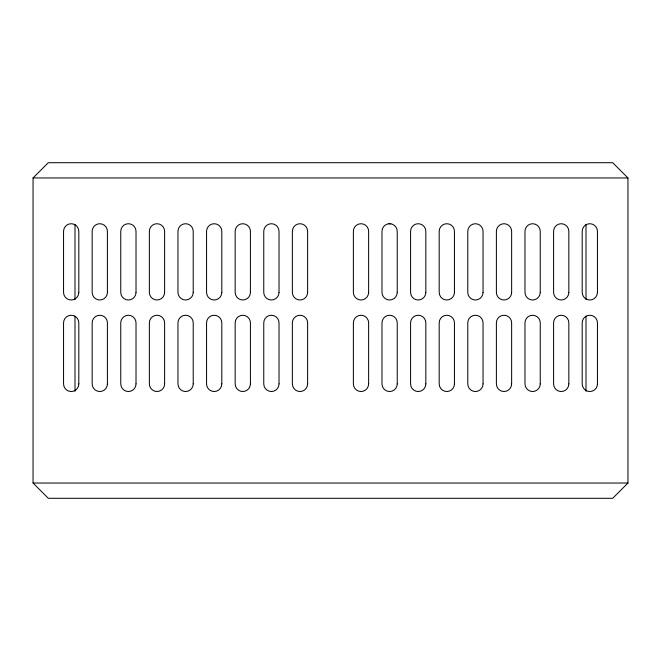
<?xml version="1.0" encoding="UTF-8"?>
<svg xmlns="http://www.w3.org/2000/svg" width="661" height="661" viewBox="0 0 661 661"><rect width="100%" height="100%" fill="white"/><g stroke="black" fill="none" stroke-linecap="round" stroke-linejoin="round"><path stroke-width="0.99" d="M33.05 177.958L48.303 162.705L612.697 162.705L627.95 177.958L627.95 483.042L612.697 498.295L48.303 498.295L33.05 483.042L33.05 177.958L627.95 177.958M388.726 223.724L390.775 223.724M33.05 483.042L627.95 483.042M586.001 224.343L586.001 299.582M586.001 316.074L586.001 391.312M74.999 224.343L74.999 299.582M74.999 316.074L74.999 391.312M597.445 292.369L597.445 231.35A7.626 7.626 0 0 0 589.819 223.724A7.626 7.626 0 0 0 582.192 231.35L582.192 292.369A7.626 7.626 0 0 0 589.819 299.995A7.626 7.626 0 0 0 597.445 292.369M597.445 383.892L597.445 322.874A7.626 7.626 0 0 0 589.819 315.247A7.626 7.626 0 0 0 582.192 322.874L582.192 383.892A7.626 7.626 0 0 0 589.819 391.519A7.626 7.626 0 0 0 597.445 383.892M568.84 292.369L568.84 231.35A7.626 7.626 0 0 0 561.214 223.724A7.626 7.626 0 0 0 553.587 231.35L553.587 292.369A7.626 7.626 0 0 0 561.214 299.995A7.626 7.626 0 0 0 568.84 292.369M568.84 383.892L568.84 322.874A7.626 7.626 0 0 0 561.214 315.247A7.626 7.626 0 0 0 553.587 322.874L553.587 383.892A7.626 7.626 0 0 0 561.214 391.519A7.626 7.626 0 0 0 568.84 383.892M540.244 292.369L540.244 231.35A7.626 7.626 0 0 0 532.617 223.724A7.626 7.626 0 0 0 524.983 231.35L524.983 292.369A7.626 7.626 0 0 0 532.617 299.995A7.626 7.626 0 0 0 540.244 292.369M540.244 383.892L540.244 322.874A7.626 7.626 0 0 0 532.617 315.247A7.626 7.626 0 0 0 524.983 322.874L524.983 383.892A7.626 7.626 0 0 0 532.617 391.519A7.626 7.626 0 0 0 540.244 383.892M511.639 292.369L511.639 231.35A7.626 7.626 0 0 0 504.013 223.724A7.626 7.626 0 0 0 496.386 231.35L496.386 292.369A7.626 7.626 0 0 0 504.013 299.995A7.626 7.626 0 0 0 511.639 292.369M511.639 383.892L511.639 322.874A7.626 7.626 0 0 0 504.013 315.247A7.626 7.626 0 0 0 496.386 322.874L496.386 383.892A7.626 7.626 0 0 0 504.013 391.519A7.626 7.626 0 0 0 511.639 383.892M483.042 292.369L483.042 231.35A7.626 7.626 0 0 0 475.408 223.724A7.626 7.626 0 0 0 467.781 231.35L467.781 292.369A7.626 7.626 0 0 0 475.408 299.995A7.626 7.626 0 0 0 483.042 292.369M483.042 383.892L483.042 322.874A7.626 7.626 0 0 0 475.408 315.247A7.626 7.626 0 0 0 467.781 322.874L467.781 383.892A7.626 7.626 0 0 0 475.408 391.519A7.626 7.626 0 0 0 483.042 383.892M454.438 292.369L454.438 231.35A7.626 7.626 0 0 0 446.811 223.724A7.626 7.626 0 0 0 439.185 231.35L439.185 292.369A7.626 7.626 0 0 0 446.811 299.995A7.626 7.626 0 0 0 454.438 292.369M454.438 383.892L454.438 322.874A7.626 7.626 0 0 0 446.811 315.247A7.626 7.626 0 0 0 439.185 322.874L439.185 383.892A7.626 7.626 0 0 0 446.811 391.519A7.626 7.626 0 0 0 454.438 383.892M425.833 292.369L425.833 231.35A7.626 7.626 0 0 0 418.206 223.724A7.626 7.626 0 0 0 410.58 231.35L410.58 292.369A7.626 7.626 0 0 0 418.206 299.995A7.626 7.626 0 0 0 425.833 292.369M425.833 383.892L425.833 322.874A7.626 7.626 0 0 0 418.206 315.247A7.626 7.626 0 0 0 410.58 322.874L410.58 383.892A7.626 7.626 0 0 0 418.206 391.519A7.626 7.626 0 0 0 425.833 383.892M397.236 292.369L397.236 231.35A7.626 7.626 0 0 0 389.61 223.724A7.626 7.626 0 0 0 381.984 231.35L381.984 292.369A7.626 7.626 0 0 0 389.61 299.995A7.626 7.626 0 0 0 397.236 292.369M397.236 383.892L397.236 322.874A7.626 7.626 0 0 0 389.61 315.247A7.626 7.626 0 0 0 381.984 322.874L381.984 383.892A7.626 7.626 0 0 0 389.61 391.519A7.626 7.626 0 0 0 397.236 383.892M368.631 292.369L368.631 231.35A7.626 7.626 0 0 0 361.005 223.724A7.626 7.626 0 0 0 353.379 231.35L353.379 292.369A7.626 7.626 0 0 0 361.005 299.995A7.626 7.626 0 0 0 368.631 292.369M368.631 383.892L368.631 322.874A7.626 7.626 0 0 0 361.005 315.247A7.626 7.626 0 0 0 353.379 322.874L353.379 383.892A7.626 7.626 0 0 0 361.005 391.519A7.626 7.626 0 0 0 368.631 383.892M307.621 292.369L307.621 231.35A7.626 7.626 0 0 0 299.995 223.724A7.626 7.626 0 0 0 292.369 231.35L292.369 292.369A7.626 7.626 0 0 0 299.995 299.995A7.626 7.626 0 0 0 307.621 292.369M307.621 383.892L307.621 322.874A7.626 7.626 0 0 0 299.995 315.247A7.626 7.626 0 0 0 292.369 322.874L292.369 383.892A7.626 7.626 0 0 0 299.995 391.519A7.626 7.626 0 0 0 307.621 383.892M279.016 292.369L279.016 231.35A7.626 7.626 0 0 0 271.39 223.724A7.626 7.626 0 0 0 263.764 231.35L263.764 292.369A7.626 7.626 0 0 0 271.39 299.995A7.626 7.626 0 0 0 279.016 292.369M279.016 383.892L279.016 322.874A7.626 7.626 0 0 0 271.39 315.247A7.626 7.626 0 0 0 263.764 322.874L263.764 383.892A7.626 7.626 0 0 0 271.39 391.519A7.626 7.626 0 0 0 279.016 383.892M250.42 292.369L250.42 231.35A7.626 7.626 0 0 0 242.794 223.724A7.626 7.626 0 0 0 235.167 231.35L235.167 292.369A7.626 7.626 0 0 0 242.794 299.995A7.626 7.626 0 0 0 250.42 292.369M250.42 383.892L250.42 322.874A7.626 7.626 0 0 0 242.794 315.247A7.626 7.626 0 0 0 235.167 322.874L235.167 383.892A7.626 7.626 0 0 0 242.794 391.519A7.626 7.626 0 0 0 250.42 383.892M221.815 292.369L221.815 231.35A7.626 7.626 0 0 0 214.189 223.724A7.626 7.626 0 0 0 206.562 231.35L206.562 292.369A7.626 7.626 0 0 0 214.189 299.995A7.626 7.626 0 0 0 221.815 292.369M221.815 383.892L221.815 322.874A7.626 7.626 0 0 0 214.189 315.247A7.626 7.626 0 0 0 206.562 322.874L206.562 383.892A7.626 7.626 0 0 0 214.189 391.519A7.626 7.626 0 0 0 221.815 383.892M193.219 292.369L193.219 231.35A7.626 7.626 0 0 0 185.592 223.724A7.626 7.626 0 0 0 177.958 231.35L177.958 292.369A7.626 7.626 0 0 0 185.592 299.995A7.626 7.626 0 0 0 193.219 292.369M193.219 383.892L193.219 322.874A7.626 7.626 0 0 0 185.592 315.247A7.626 7.626 0 0 0 177.958 322.874L177.958 383.892A7.626 7.626 0 0 0 185.592 391.519A7.626 7.626 0 0 0 193.219 383.892M164.614 292.369L164.614 231.35A7.626 7.626 0 0 0 156.988 223.724A7.626 7.626 0 0 0 149.361 231.35L149.361 292.369A7.626 7.626 0 0 0 156.988 299.995A7.626 7.626 0 0 0 164.614 292.369M164.614 383.892L164.614 322.874A7.626 7.626 0 0 0 156.988 315.247A7.626 7.626 0 0 0 149.361 322.874L149.361 383.892A7.626 7.626 0 0 0 156.988 391.519A7.626 7.626 0 0 0 164.614 383.892M136.017 292.369L136.017 231.35A7.626 7.626 0 0 0 128.383 223.724A7.626 7.626 0 0 0 120.756 231.35L120.756 292.369A7.626 7.626 0 0 0 128.383 299.995A7.626 7.626 0 0 0 136.017 292.369M136.017 383.892L136.017 322.874A7.626 7.626 0 0 0 128.383 315.247A7.626 7.626 0 0 0 120.756 322.874L120.756 383.892A7.626 7.626 0 0 0 128.383 391.519A7.626 7.626 0 0 0 136.017 383.892M107.413 292.369L107.413 231.35A7.626 7.626 0 0 0 99.786 223.724A7.626 7.626 0 0 0 92.16 231.35L92.16 292.369A7.626 7.626 0 0 0 99.786 299.995A7.626 7.626 0 0 0 107.413 292.369M107.413 383.892L107.413 322.874A7.626 7.626 0 0 0 99.786 315.247A7.626 7.626 0 0 0 92.16 322.874L92.16 383.892A7.626 7.626 0 0 0 99.786 391.519A7.626 7.626 0 0 0 107.413 383.892M78.808 292.369L78.808 231.35A7.626 7.626 0 0 0 71.181 223.724A7.626 7.626 0 0 0 63.555 231.35L63.555 292.369A7.626 7.626 0 0 0 71.181 299.995A7.626 7.626 0 0 0 78.808 292.369M78.808 383.892L78.808 322.874A7.626 7.626 0 0 0 71.181 315.247A7.626 7.626 0 0 0 63.555 322.874L63.555 383.892A7.626 7.626 0 0 0 71.181 391.519A7.626 7.626 0 0 0 78.808 383.892"/></g></svg>
